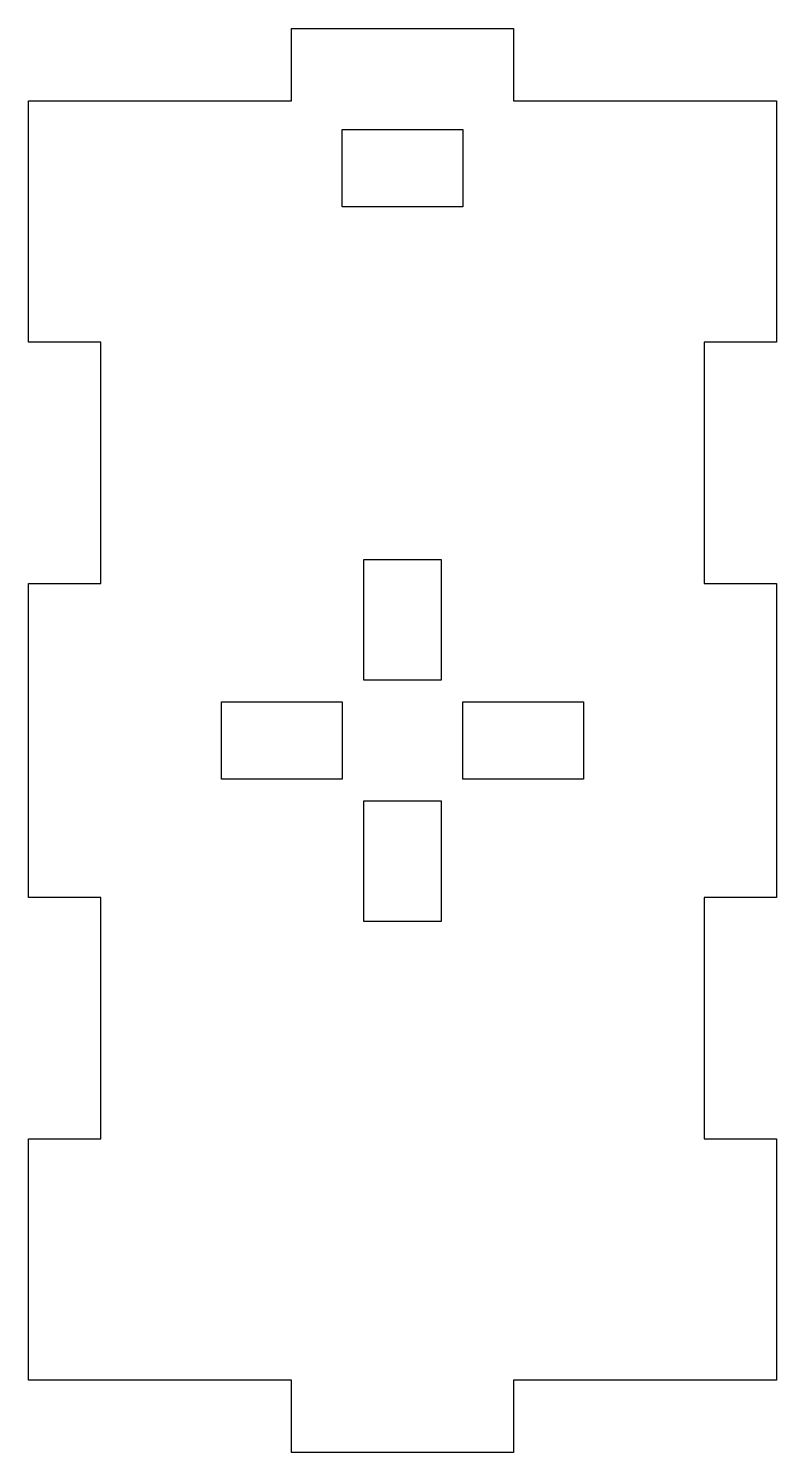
# Model space of a CAD drawing. Extents: x 15 to 401, y -450 to -8.
# Drawn here: x 291.9 to 322.9, y -365.9 to -306.9 of the extents above; entities that cross this region are included whole.
import ezdxf

# ---------------------------------------------------------------- set-up
doc = ezdxf.new("R2010")
doc.units = 0
doc.layers.add('LAYER_1', color=7, linetype='CONTINUOUS')

msp = doc.modelspace()

# ---------------------------------------------------------------- linework, layer by layer
at = {"layer": 'LAYER_1'}
for points in [[(312.037, -309.856), (322.936, -309.856), (322.936, -319.856), (319.936, -319.856), (319.936, -329.856), (322.936, -329.856), (322.936, -342.856), (319.936, -342.856), (319.936, -352.856), (322.936, -352.856), (322.936, -362.856), (312.037, -362.856), (312.037, -365.856), (302.836, -365.856), (302.836, -362.856), (291.937, -362.856), (291.937, -352.856), (294.937, -352.856), (294.937, -342.856), (291.937, -342.856), (291.937, -329.856), (294.937, -329.856), (294.937, -319.856), (291.937, -319.856), (291.937, -309.856), (302.836, -309.856), (302.836, -306.856), (312.037, -306.856), (312.037, -309.856)], [(304.936, -314.243), (304.936, -311.042), (309.937, -311.042), (309.937, -314.243), (304.936, -314.243)], [(309.037, -333.856), (305.836, -333.856), (305.836, -328.856), (309.037, -328.856), (309.037, -333.856)], [(304.937, -334.755), (304.937, -337.956), (299.937, -337.956), (299.937, -334.755), (304.937, -334.755)], [(314.937, -334.756), (314.937, -337.956), (309.936, -337.956), (309.936, -334.756), (314.937, -334.756)], [(309.036, -343.856), (305.836, -343.856), (305.836, -338.855), (309.036, -338.855), (309.036, -343.856)]]:
    msp.add_lwpolyline(points, dxfattribs=at)

doc.saveas('drawing.dxf')
